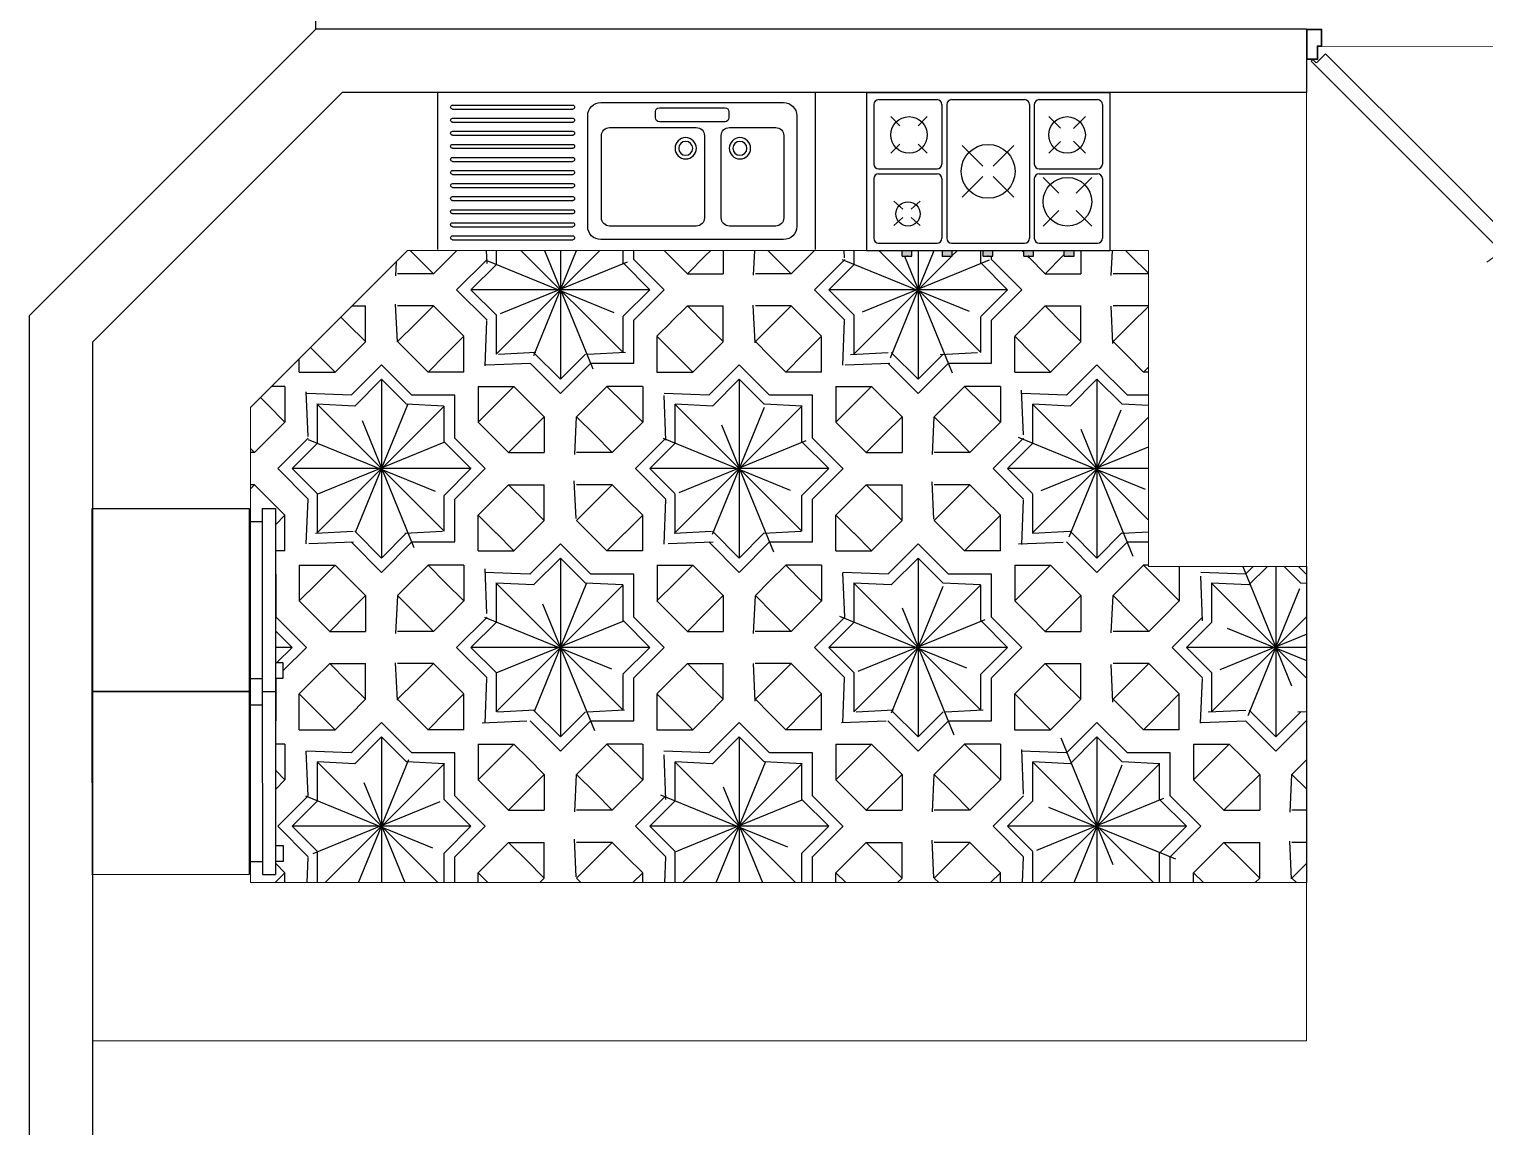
# Model space of a CAD drawing. Header units: inches. Extents: x 70 to 1974, y -315 to 363.
# Drawn here: x 139.99 to 144.594, y -43.568 to -40.096 of the extents above; entities that cross this region are included whole.
import ezdxf

# ---------------------------------------------------------------- set-up
doc = ezdxf.new("R2010")
doc.units = ezdxf.units.IN
doc.header["$MEASUREMENT"] = 0
doc.linetypes.add('HIDDEN', pattern=[0.375, 0.25, -0.125])
for name, color, linetype, lineweight in [('1', 19, 'Continuous', 5), ('FURN', 155, 'Continuous', 13), ('LAYER1', 8, 'Continuous', 9)]:
    doc.layers.add(name, color=color, linetype=linetype, lineweight=lineweight)
for name, color, linetype in [('fer', 8, 'Continuous'), ('fernesher  01', 8, 'Continuous'), ('Fur', 1, 'Continuous'), ('HATCH', 253, 'Continuous'), ('HID', 5, 'HIDDEN')]:
    doc.layers.add(name, color=color, linetype=linetype)
doc.layers.add('moble', color=7, linetype='Continuous', lineweight=5, true_color=0x32414e)

# ---------------------------------------------------------------- blocks, each defined once
blk = doc.blocks.new('DBLDR120K')
at = {"linetype": 'Continuous'}
for p, q in [((-1.1397, -0.0777), (-1.1686, -0.1067)), ((-0.4028, -0.4202), (-0.0603, -0.0777)), ((-0.0603, -0.0777), (-0.0314, -0.1067)), ((-1.18, -0.096), (-1.1857, -0.1017)), ((-1.1857, -0.1017), (-0.9948, -0.2926)), ((-1.169, -0.107), (-1.18, -0.096)), ((-0.0143, -0.1017), (-0.3678, -0.4552)), ((-0.031, -0.107), (-0.02, -0.096)), ((-0.02, -0.096), (-0.0143, -0.1017)), ((-1.0001, -0.2759), (-0.9708, -0.2466)), ((-0.9891, -0.287), (-1.0001, -0.2759)), ((-0.9948, -0.2926), (-0.9891, -0.287)), ((-0.6393, -0.6567), (-0.4028, -0.4202)), ((-0.3678, -0.4552), (-0.6153, -0.7027)), ((-0.61, -0.686), (-0.6393, -0.6567)), ((-0.621, -0.697), (-0.61, -0.686)), ((-0.6153, -0.7027), (-0.621, -0.697))]:
    blk.add_line(p, q, dxfattribs=at)
for p, q in [((-1.1519, -0.0545), (-0.9381, -0.0545)), ((-1.1397, -0.0777), (-0.9708, -0.2466)), ((-0.0481, -0.0545), (-0.8419, -0.0545))]:
    blk.add_line(p, q)
for points in [[(-1.1519, -0.0545), (-1.1519, 0), (-1.2, 0), (-1.2, -0.096), (-1.1644, -0.096), (-1.1644, -0.0545)], [(-0.9381, -0.0545), (-0.9381, 0), (-0.89, 0), (-0.89, -0.096), (-0.9256, -0.096), (-0.9256, -0.0545)], [(-0.8419, -0.0545), (-0.8419, 0), (-0.89, 0), (-0.89, -0.096), (-0.8544, -0.096), (-0.8544, -0.0545)], [(-0.0481, -0.0545), (-0.0481, 0), (0, 0), (0, -0.096), (-0.0356, -0.096), (-0.0356, -0.0545)], [(-1.1539, -0.0525), (-1.1539, -0.002), (-1.198, -0.002), (-1.198, -0.094), (-1.1664, -0.094), (-1.1664, -0.0525)], [(-0.9361, -0.0525), (-0.9361, -0.002), (-0.892, -0.002), (-0.892, -0.094), (-0.9236, -0.094), (-0.9236, -0.0525)], [(-0.8439, -0.0525), (-0.8439, -0.002), (-0.888, -0.002), (-0.888, -0.094), (-0.8564, -0.094), (-0.8564, -0.0525)], [(-0.0461, -0.0525), (-0.0461, -0.002), (-0.002, -0.002), (-0.002, -0.094), (-0.0336, -0.094), (-0.0336, -0.0525)]]:
    blk.add_lwpolyline(points, close=True, dxfattribs=at)
for centre, radius, start, end in [((-1.6655, -0.1105), 0.7756, 8.0415, 8.1907), ((-0.1145, -0.1105), 0.7756, 171.8093, 171.9585), ((-1.154, -0.0815), 0.2645, 300.4974, 3.1415), ((-0.1145, -0.1105), 0.7756, 178.9285, 233.9661)]:
    blk.add_arc(centre, radius, start, end)
blk = doc.blocks.new('eg')
at = {"layer": 'Fur', "color": 252}
for p, q in [((0, 0.5), (0, 0)), ((0.6834, 0.4686), (0.1003, 0.4686)), ((1.2043, 0.5), (1.2043, 0)), ((0.0584, 0.4267), (0.0584, 0.0733)), ((0.2746, 0.4397), (0.2746, 0.42)), ((0.4966, 0.4521), (0.2871, 0.4521)), ((0.509, 0.42), (0.509, 0.4397)), ((0.7252, 0.0733), (0.7252, 0.4267)), ((1.1564, 0.4602), (0.7731, 0.4602)), ((1.1564, 0.4477), (0.7731, 0.4477)), ((1.1564, 0.4186), (0.7731, 0.4186)), ((0.2735, 0.3889), (0.1257, 0.3889)), ((0.2871, 0.4076), (0.4966, 0.4076)), ((0.6556, 0.3889), (0.3788, 0.3889)), ((1.1564, 0.4061), (0.7731, 0.4061)), ((1.1564, 0.3769), (0.7731, 0.3769)), ((0.1, 0.3632), (0.1, 0.1005)), ((0.2992, 0.1005), (0.2992, 0.3632)), ((0.3531, 0.3632), (0.3531, 0.1005)), ((0.6813, 0.1005), (0.6813, 0.3632)), ((1.1564, 0.3644), (0.7731, 0.3644)), ((1.1564, 0.3352), (0.7731, 0.3352)), ((1.1564, 0.3227), (0.7731, 0.3227)), ((1.1564, 0.2936), (0.7731, 0.2936)), ((1.1564, 0.2811), (0.7731, 0.2811)), ((1.1564, 0.2519), (0.7731, 0.2519)), ((1.1564, 0.2394), (0.7731, 0.2394)), ((1.1564, 0.2102), (0.7731, 0.2102)), ((1.1564, 0.1977), (0.7731, 0.1977)), ((1.1564, 0.1686), (0.7731, 0.1686)), ((1.1564, 0.1561), (0.7731, 0.1561)), ((1.1564, 0.1269), (0.7731, 0.1269)), ((1.1564, 0.1144), (0.7731, 0.1144)), ((0.1257, 0.0748), (0.2735, 0.0748)), ((0.3788, 0.0748), (0.6556, 0.0748)), ((1.1564, 0.0852), (0.7731, 0.0852)), ((1.1564, 0.0727), (0.7731, 0.0727)), ((0.1003, 0.0314), (0.6834, 0.0314)), ((1.1564, 0.0436), (0.7731, 0.0436)), ((1.1564, 0.0311), (0.7731, 0.0311))]:
    blk.add_line(p, q, dxfattribs=at)
for centre, radius in [((0.2397, 0.3226), 0.034), ((0.2397, 0.3226), 0.0223), ((0.4127, 0.3226), 0.034), ((0.4127, 0.3226), 0.0223)]:
    blk.add_circle(centre, radius, dxfattribs=at)
for centre, radius, start, end in [((0.1003, 0.4267), 0.0418, 90, 180), ((0.6834, 0.4267), 0.0418, 0, 90), ((0.2871, 0.4397), 0.0124, 90, 180), ((0.2871, 0.42), 0.0124, 180, 270), ((0.4966, 0.4397), 0.0124, 0, 90), ((0.4966, 0.42), 0.0124, 270, 0), ((0.7731, 0.454), 0.00625, 90, 270), ((0.7731, 0.4123), 0.00625, 90, 270), ((1.1564, 0.454), 0.00625, 270, 90), ((1.1564, 0.4123), 0.00625, 270, 90), ((0.1257, 0.3632), 0.0257, 90, 180), ((0.2735, 0.3632), 0.0257, 0, 90), ((0.3788, 0.3632), 0.0257, 90, 180), ((0.6556, 0.3632), 0.0257, 0, 90), ((0.7731, 0.3706), 0.00625, 90, 270), ((1.1564, 0.3706), 0.00625, 270, 90), ((0.7731, 0.329), 0.00625, 90, 270), ((1.1564, 0.329), 0.00625, 270, 90), ((0.7731, 0.2873), 0.00625, 90, 270), ((1.1564, 0.2873), 0.00625, 270, 90), ((0.7731, 0.2456), 0.00625, 90, 270), ((1.1564, 0.2456), 0.00625, 270, 90), ((0.7731, 0.204), 0.00625, 90, 270), ((1.1564, 0.204), 0.00625, 270, 90), ((0.7731, 0.1623), 0.00625, 90, 270), ((1.1564, 0.1623), 0.00625, 270, 90), ((0.1257, 0.1005), 0.0257, 180, 270), ((0.2735, 0.1005), 0.0257, 270, 0), ((0.3788, 0.1005), 0.0257, 180, 270), ((0.6556, 0.1005), 0.0257, 270, 0), ((0.7731, 0.1206), 0.00625, 90, 270), ((1.1564, 0.1206), 0.00625, 270, 90), ((0.1003, 0.0733), 0.0418, 180, 270), ((0.6834, 0.0733), 0.0418, 270, 360), ((0.7731, 0.079), 0.00625, 90, 270), ((1.1564, 0.079), 0.00625, 270, 90), ((0.7731, 0.0373), 0.00625, 90, 270), ((1.1564, 0.0373), 0.00625, 270, 90)]:
    blk.add_arc(centre, radius, start, end, dxfattribs=at)
blk = doc.blocks.new('GAZ')
at = {"layer": '1'}
h = blk.add_hatch(color=256, dxfattribs=at)
h.paths.add_polyline_path([(-0.8533, -0.65), (-0.8533, -0.6736), (-0.8133, -0.6736), (-0.8133, -0.65)])
h.paths.add_polyline_path([(-0.6472, -0.6736), (-0.6472, -0.65), (-0.6872, -0.65), (-0.6872, -0.6736)])
h.paths.add_polyline_path([(-0.48, -0.6736), (-0.48, -0.65), (-0.52, -0.65), (-0.52, -0.6736)])
h.paths.add_polyline_path([(-0.3133, -0.6736), (-0.3133, -0.65), (-0.3533, -0.65), (-0.3533, -0.6736)])
h.paths.add_polyline_path([(-0.1867, -0.65), (-0.1867, -0.6736), (-0.1467, -0.6736), (-0.1467, -0.65)])
at = {"layer": 'fer', "linetype": 'Continuous'}
for p, q in [((-1, 0), (0, 0)), ((-1, 0), (-1, -0.65)), ((0, 0), (0, -0.65)), ((-1, -0.65), (0, -0.65))]:
    blk.add_line(p, q, dxfattribs=at)
at = {"layer": 'fernesher  01', "linetype": 'Continuous'}
for p, q in [((-0.97, -0.05), (-0.97, -0.295)), ((-0.95, -0.03), (-0.71, -0.03)), ((-0.69, -0.05), (-0.69, -0.295)), ((-0.67, -0.05), (-0.67, -0.6)), ((-0.65, -0.03), (-0.35, -0.03)), ((-0.33, -0.05), (-0.33, -0.6)), ((-0.31, -0.05), (-0.31, -0.295)), ((-0.29, -0.03), (-0.05, -0.03)), ((-0.03, -0.05), (-0.03, -0.295)), ((-0.9, -0.1), (-0.8625, -0.1375)), ((-0.7875, -0.1375), (-0.75, -0.1)), ((-0.25, -0.1), (-0.2023, -0.1477)), ((-0.1486, -0.1486), (-0.1, -0.1)), ((-0.9, -0.25), (-0.8625, -0.2125)), ((-0.7875, -0.2125), (-0.75, -0.25)), ((-0.6061, -0.2189), (-0.5212, -0.3038)), ((-0.4788, -0.3038), (-0.3939, -0.2189)), ((-0.25, -0.25), (-0.202, -0.202)), ((-0.1489, -0.2011), (-0.1, -0.25)), ((-0.97, -0.355), (-0.97, -0.6)), ((-0.95, -0.315), (-0.71, -0.315)), ((-0.95, -0.335), (-0.71, -0.335)), ((-0.69, -0.355), (-0.69, -0.6)), ((-0.6061, -0.4311), (-0.5212, -0.3462)), ((-0.4788, -0.3462), (-0.3939, -0.4311)), ((-0.31, -0.355), (-0.31, -0.6)), ((-0.29, -0.315), (-0.05, -0.315)), ((-0.29, -0.335), (-0.05, -0.335)), ((-0.2736, -0.35), (-0.209, -0.4146)), ((-0.1381, -0.4146), (-0.0736, -0.35)), ((-0.03, -0.355), (-0.03, -0.6)), ((-0.887, -0.4471), (-0.8511, -0.481)), ((-0.8158, -0.481), (-0.7799, -0.4471)), ((-0.887, -0.5482), (-0.8511, -0.5143)), ((-0.8158, -0.5143), (-0.7799, -0.5482)), ((-0.2736, -0.55), (-0.209, -0.4854)), ((-0.1381, -0.4854), (-0.0736, -0.55)), ((-0.95, -0.62), (-0.71, -0.62)), ((-0.8533, -0.6736), (-0.8533, -0.65)), ((-0.8533, -0.6736), (-0.8533, -0.65)), ((-0.8533, -0.6736), (-0.8533, -0.65)), ((-0.8133, -0.6736), (-0.8133, -0.65)), ((-0.6872, -0.6736), (-0.6872, -0.65)), ((-0.65, -0.62), (-0.35, -0.62)), ((-0.6472, -0.6736), (-0.6472, -0.65)), ((-0.52, -0.6736), (-0.52, -0.65)), ((-0.48, -0.6736), (-0.48, -0.65)), ((-0.3533, -0.6736), (-0.3533, -0.65)), ((-0.3133, -0.6736), (-0.3133, -0.65)), ((-0.29, -0.62), (-0.05, -0.62)), ((-0.1867, -0.6736), (-0.1867, -0.65)), ((-0.1467, -0.6736), (-0.1467, -0.65)), ((-0.8533, -0.6736), (-0.8133, -0.6736)), ((-0.6872, -0.6736), (-0.6472, -0.6736)), ((-0.52, -0.6736), (-0.48, -0.6736)), ((-0.3533, -0.6736), (-0.3133, -0.6736)), ((-0.1867, -0.6736), (-0.1467, -0.6736))]:
    blk.add_line(p, q, dxfattribs=at)
for points in [[(-0.8511, -0.48), (-0.8511, -0.481)], [(-0.8511, -0.5143), (-0.8511, -0.5153)], [(-0.8158, -0.481), (-0.8158, -0.48)], [(-0.8158, -0.5153), (-0.8158, -0.5143)]]:
    blk.add_lwpolyline(points, dxfattribs=at)
for centre, radius in [((-0.825, -0.175), 0.075), ((-0.175, -0.175), 0.075), ((-0.5, -0.325), 0.1107), ((-0.1736, -0.45), 0.1), ((-0.8294, -0.5), 0.05)]:
    blk.add_circle(centre, radius, dxfattribs=at)
for centre, start, end in [((-0.95, -0.05), 90, 180), ((-0.71, -0.05), 0, 90), ((-0.65, -0.05), 90, 180), ((-0.35, -0.05), 0, 90), ((-0.29, -0.05), 90, 180), ((-0.05, -0.05), 0, 90), ((-0.95, -0.295), 180, 270), ((-0.71, -0.295), 270, 0), ((-0.29, -0.295), 180, 270), ((-0.05, -0.295), 270, 360), ((-0.95, -0.355), 90, 180), ((-0.71, -0.355), 0, 90), ((-0.29, -0.355), 90, 180), ((-0.05, -0.355), 0, 90), ((-0.95, -0.6), 180, 270), ((-0.71, -0.6), 270, 0), ((-0.65, -0.6), 180, 270), ((-0.35, -0.6), 270, 0), ((-0.29, -0.6), 180, 270), ((-0.05, -0.6), 270, 0)]:
    blk.add_arc(centre, 0.02, start, end, dxfattribs=at)
for p in [(-0.8333, -0.6736), (-0.6872, -0.6736), (-0.5, -0.6736), (-0.3333, -0.6736), (-0.1667, -0.6736)]:
    blk.add_point(p, dxfattribs=at)
blk = doc.blocks.new('REFREJRATOR')
at = {"layer": 'fer', "linetype": 'Continuous'}
for p, q in [((0, 0), (-0.6433, 0)), ((-0.6433, 0), (-0.6433, -0.5514)), ((0, -0.5514), (0, 0)), ((-0.6433, -0.5514), (0, -0.5514)), ((-0.5974, -0.5514), (-0.5974, -0.5974)), ((-0.046, -0.5514), (-0.046, -0.5974)), ((-0.6433, -0.5974), (-0.6433, -0.6433)), ((-0.6433, -0.5974), (0, -0.5974)), ((0, -0.5974), (0, -0.6433)), ((-0.6433, -0.6433), (0, -0.6433)), ((-0.1007, -0.6712), (-0.1007, -0.6433)), ((-0.0472, -0.6433), (-0.0472, -0.6712)), ((-0.0472, -0.6712), (-0.1007, -0.6712))]:
    blk.add_line(p, q, dxfattribs=at)
blk = doc.blocks.new('k1')
at = {"true_color": 0x636466}
h = blk.add_hatch(color=251, dxfattribs=at)
h.dxf.hatch_style = 1
h.paths.add_polyline_path([(-461.0846, -161.5584), (-462.6065, -161.5584), (-462.6065, -162.181), (-462.6065, -162.181), (-462.6065, -162.3188), (-462.4682, -162.3188), (-462.4682, -161.6968), (-461.2229, -161.6968), (-461.2229, -162.942), (-461.0846, -162.942), (-461.0846, -162.8037)])
h.paths.add_polyline_path([(-460.3927, -161.6968), (-459.1475, -161.6968), (-459.1475, -162.942), (-457.907, -162.942), (-457.907, -162.8037), (-459.0091, -162.8037), (-459.0091, -161.5584), (-460.5311, -161.5584), (-460.5311, -162.181), (-461.0846, -162.181), (-461.0846, -162.3194), (-460.3927, -162.3194)])
h.paths.add_polyline_path([(-459.7009, -162.3194), (-459.1475, -162.3194), (-459.1475, -162.181), (-459.8393, -162.181), (-459.8393, -162.8037), (-461.0846, -162.8037), (-461.0846, -162.942), (-459.7009, -162.942)], flags=17)
h.paths.add_polyline_path([(-458.3173, -161.6968), (-457.072, -161.6968), (-457.0735, -162.2633), (-457.0043, -162.2633), (-456.9351, -162.2631), (-456.9337, -161.5584), (-458.4557, -161.5584), (-458.4557, -162.181), (-459.0091, -162.181), (-459.0091, -162.3194), (-458.3173, -162.3194)])
h.paths.add_polyline_path([(-457.434, -165.0145), (-453.6596, -165.0145), (-453.6596, -164.5635), (-457.434, -164.5635)], flags=9)
h.paths.add_polyline_path([(-466.4646, -178.781), (-469.7624, -178.781), (-469.7624, -178.172), (-466.4646, -178.172)], flags=9)
h.paths.add_polyline_path([(-465.7865, -177.1188), (-468.3426, -177.1188), (-468.3426, -176.3458), (-465.7865, -176.3458)], flags=9)
h.paths.add_polyline_path([(-466.6372, -172.2588), (-468.4262, -172.2588), (-468.4262, -171.5854), (-466.6372, -171.5854)], flags=9)
h.paths.add_polyline_path([(-467.4058, -174.7927), (-469.1563, -174.7927), (-469.1563, -174.3652), (-467.4058, -174.3652)], flags=9)
h.paths.add_polyline_path([(-466.5791, -173.4899), (-469.3301, -173.4899), (-469.3301, -173.0249), (-466.5791, -173.0249)], flags=9)
h.paths.add_polyline_path([(-469.0047, -195.6182), (-468.5367, -195.6499), (-468.4415, -195.1099), (-468.9095, -195.0782)], flags=9)
h.paths.add_polyline_path([(-465.4248, -183.2086), (-468.8542, -183.2375), (-468.859, -182.6675), (-465.4296, -182.6386)], flags=9)
h.paths.add_polyline_path([(-469.3327, -170.5279), (-465.1389, -170.5279), (-465.1389, -170.0268), (-469.3327, -170.0268)], flags=9)
h.paths.add_polyline_path([(-469.4484, -194.8322), (-468.9804, -194.864), (-468.8852, -194.324), (-469.3532, -194.2922)], flags=9)
h.paths.add_polyline_path([(-467.2761, -194.8572), (-468.7185, -194.8693), (-468.7236, -194.2619), (-467.2812, -194.2497)], flags=9)
h.paths.add_polyline_path([(-464.4483, -194.8452), (-465.6532, -194.8554), (-465.658, -194.2854), (-464.4531, -194.2752)], flags=9)
h.paths.add_polyline_path([(-466.8236, -194.8161), (-465.8001, -194.8479), (-465.7049, -194.3079), (-466.7283, -194.2761)], flags=9)
h.paths.add_polyline_path([(-468.6542, -184.4538), (-467.9788, -184.4761), (-467.9121, -184.093), (-468.5875, -184.0708)], flags=9)
h.paths.add_polyline_path([(-468.0005, -184.2226), (-467.9115, -184.2308), (-467.8869, -184.09), (-467.976, -184.0818)], flags=9)
h.paths.add_polyline_path([(-469.3709, -184.1154), (-469.3068, -184.1217), (-469.2877, -184.0123), (-469.3518, -184.0059)], flags=9)
h.paths.add_polyline_path([(-469.4589, -184.4456), (-469.3558, -184.4539), (-469.3307, -184.3103), (-469.4338, -184.3019)], flags=9)
h.paths.add_polyline_path([(-469.5642, -184.3939), (-468.6423, -184.4137), (-468.583, -184.0728), (-469.5048, -184.053)], flags=9)
h.paths.add_polyline_path([(-468.6139, -183.8392), (-467.9386, -183.8615), (-467.8718, -183.4785), (-468.5472, -183.4562)], flags=9)
h.paths.add_polyline_path([(-467.9602, -183.5893), (-467.8711, -183.5975), (-467.8466, -183.4567), (-467.9356, -183.4486)], flags=9)
h.paths.add_polyline_path([(-469.3753, -183.5029), (-469.3112, -183.5093), (-469.2922, -183.3999), (-469.3563, -183.3935)], flags=9)
h.paths.add_polyline_path([(-469.4633, -183.8331), (-469.3602, -183.8415), (-469.3352, -183.6978), (-469.4383, -183.6895)], flags=9)
h.paths.add_polyline_path([(-469.5687, -183.7814), (-468.6468, -183.8012), (-468.5875, -183.4604), (-469.5093, -183.4406)], flags=9)
h.paths.add_polyline_path([(-464.47, -193.0711), (-466.41, -193.0875), (-466.415, -192.4875), (-464.4751, -192.4711)], flags=9)
h.paths.add_polyline_path([(-464.4471, -179.8895), (-467.4444, -179.9148), (-467.4494, -179.3223), (-464.4521, -179.297)], flags=9)
h.paths.add_polyline_path([(-464.457, -175.972), (-466.6844, -175.9908), (-466.6894, -175.3983), (-464.462, -175.3795)], flags=9)
h.paths.add_polyline_path([(-464.4659, -178.7758), (-466.5484, -178.7933), (-466.5535, -178.1859), (-464.4711, -178.1683)], flags=9)
h.paths.add_polyline_path([(-464.4666, -174.8525), (-466.289, -174.8679), (-466.294, -174.2754), (-464.4716, -174.26)], flags=9)
h.paths.add_polyline_path([(-464.4687, -173.5351), (-466.4711, -173.552), (-466.476, -172.9745), (-464.4735, -172.9576)], flags=9)
h.paths.add_polyline_path([(-464.498, -172.0947), (-465.5354, -172.1034), (-465.539, -171.6759), (-464.5016, -171.6672)], flags=9)
h.paths.add_polyline_path([(-464.487, -190.9788), (-466.5209, -190.9788), (-466.5209, -190.4838), (-464.487, -190.4838)], flags=9)
h.paths.add_polyline_path([(-464.361, -186.5578), (-469.8351, -186.604), (-469.84, -186.0269), (-464.3658, -185.9807)], flags=9)
h.paths.add_polyline_path([(-464.4788, -192.0283), (-465.4211, -192.0283), (-465.4211, -191.4476), (-464.4788, -191.4476)], flags=9)
h.paths.add_polyline_path([(-464.4729, -195.6192), (-466.4129, -195.6356), (-466.4173, -195.1106), (-464.4774, -195.0942)], flags=9)
h.paths.add_polyline_path([(-467.7853, -195.7628), (-468.3703, -195.7628), (-468.3703, -194.9678), (-467.7853, -194.9678)], flags=9)
h.paths.add_polyline_path([(-466.5666, -185.6325), (-467.5813, -185.6325), (-467.5813, -185.1645), (-466.5666, -185.1645)], flags=9)
h.paths.add_polyline_path([(-464.4327, -185.5774), (-466.2107, -185.5924), (-466.2141, -185.194), (-464.436, -185.179)], flags=9)
h.paths.add_polyline_path([(-465.6546, -185.0812), (-469.0091, -185.0812), (-469.0091, -184.6089), (-465.6546, -184.6089)], flags=9)
h.paths.add_polyline_path([(-466.2428, -184.4307), (-467.9102, -184.4448), (-467.9133, -184.0854), (-466.2458, -184.0713)], flags=9)
h.paths.add_polyline_path([(-466.2566, -183.7842), (-467.5346, -183.795), (-467.538, -183.3956), (-466.2599, -183.3848)], flags=9)
h.paths.add_polyline_path([(-465.0273, -184.3294), (-465.4483, -184.3329), (-465.4513, -183.9785), (-465.0303, -183.9749)], flags=9)
h.paths.add_polyline_path([(-464.3973, -183.8968), (-466.0498, -183.9107), (-466.0528, -183.5562), (-464.4003, -183.5423)], flags=9)
h.paths.add_polyline_path([(-464.455, -185.0631), (-465.6467, -185.0732), (-465.6499, -184.6851), (-464.4582, -184.6751)], flags=9)
h.paths.add_polyline_path([(-469.6945, -185.0329), (-469.0256, -185.0536), (-468.9633, -184.7007), (-469.6323, -184.6799)], flags=9)
h.paths.add_polyline_path([(-454.5593, -188.4483), (-454.6086, -188.4483), (-454.6086, -188.3003), (-454.5593, -188.3003)], flags=9)
h.paths.add_polyline_path([(-453.4972, -188.5378), (-454.5503, -188.5378), (-454.5503, -188.1414), (-453.4972, -188.1414)], flags=9)
h.paths.add_polyline_path([(-454.1227, -187.4118), (-454.172, -187.4118), (-454.172, -187.2638), (-454.1227, -187.2638)], flags=9)
h.paths.add_polyline_path([(-453.4705, -187.5187), (-454.1053, -187.5187), (-454.1053, -187.0937), (-453.4705, -187.0937)], flags=9)
h.paths.add_polyline_path([(-453.9631, -180.2095), (-454.0124, -180.2095), (-454.0124, -180.0615), (-453.9631, -180.0615)], flags=9)
h.paths.add_polyline_path([(-453.745, -181.0596), (-453.7944, -181.0596), (-453.7944, -180.9116), (-453.745, -180.9116)], flags=9)
h.paths.add_polyline_path([(-453.8343, -182.0033), (-453.8837, -182.0033), (-453.8837, -181.8553), (-453.8343, -181.8553)], flags=9)
h.paths.add_polyline_path([(-454.2191, -183.8516), (-454.2685, -183.8516), (-454.2685, -183.7036), (-454.2191, -183.7036)], flags=9)
h.paths.add_polyline_path([(-454.3381, -184.7282), (-454.3874, -184.7282), (-454.3874, -184.5803), (-454.3381, -184.5803)], flags=9)
h.paths.add_polyline_path([(-453.4934, -186.5421), (-454.1745, -186.5421), (-454.1745, -186.1171), (-453.4934, -186.1171)], flags=9)
h.paths.add_polyline_path([(-452.9888, -187.4826), (-453.5455, -187.4826), (-453.5455, -187.1401), (-452.9888, -187.1401)], flags=9)
h.paths.add_polyline_path([(-452.9888, -186.4979), (-453.5455, -186.4979), (-453.5455, -186.1555), (-452.9888, -186.1555)], flags=9)
h.paths.add_polyline_path([(-452.9803, -184.8325), (-454.3481, -184.8325), (-454.3481, -184.3829), (-452.9803, -184.3829)], flags=9)
h.paths.add_polyline_path([(-452.9468, -184.0507), (-454.226, -184.0507), (-454.226, -183.5072), (-452.9468, -183.5072)], flags=9)
h.paths.add_polyline_path([(-453.1169, -182.1053), (-453.8089, -182.1053), (-453.8089, -181.6802), (-453.1169, -181.6802)], flags=9)
h.paths.add_polyline_path([(-453.136, -181.1745), (-453.7422, -181.1745), (-453.7422, -180.729), (-453.136, -180.729)], flags=9)
h.paths.add_polyline_path([(-453.001, -180.3219), (-453.9383, -180.3219), (-453.9383, -179.8723), (-453.001, -179.8723)], flags=9)
h.paths.add_polyline_path([(-452.9331, -173.2627), (-456.203, -173.3197), (-456.2193, -172.3875), (-452.9494, -172.3304)], flags=9)
h.paths.add_polyline_path([(-452.992, -185.4166), (-454.0463, -185.4166), (-454.0463, -185.1486), (-452.992, -185.1486)], flags=9)
h.paths.add_polyline_path([(-452.9712, -185.9599), (-453.9002, -185.9599), (-453.9002, -185.69), (-452.9712, -185.69)], flags=9)
h.paths.add_polyline_path([(-452.9423, -190.734), (-453.6863, -190.734), (-453.6863, -190.4296), (-452.9423, -190.4296)], flags=9)
h.paths.add_polyline_path([(-452.9888, -188.5324), (-453.5455, -188.5324), (-453.5455, -188.1899), (-452.9888, -188.1899)], flags=9)
h.paths.add_polyline_path([(-454.1582, -186.4325), (-454.2075, -186.4325), (-454.2075, -186.2845), (-454.1582, -186.2845)], flags=9)
h.paths.add_polyline_path([(-454.4433, -190.8044), (-455.4942, -190.8044), (-455.4942, -190.3918), (-454.4433, -190.3918)], flags=9)
h.paths.add_polyline_path([(-452.955, -190.1558), (-453.7048, -190.1558), (-453.7048, -189.8345), (-452.955, -189.8345)], flags=9)
h.paths.add_polyline_path([(-455.3858, -190.1388), (-454.5791, -190.1388), (-454.5791, -189.8611), (-455.3858, -189.8611)], flags=9)
h.paths.add_polyline_path([(-453.0879, -175.6578), (-455.011, -175.6578), (-455.011, -175.326), (-453.0879, -175.326)], flags=9)
h = blk.add_hatch(color=251, dxfattribs=at)
h.dxf.hatch_style = 1
h.paths.add_polyline_path([(-454.8273, -165.5709), (-455.4496, -165.5709), (-455.4496, -165.7093), (-454.827, -165.7093)])
h.paths.add_polyline_path([(-454.6889, -165.5709), (-454.8273, -165.5709), (-454.827, -165.7093), (-454.6886, -165.7093)])
h.paths.add_polyline_path([(-454.066, -165.5709), (-454.6889, -165.5709), (-454.6886, -165.7093), (-454.2044, -165.7093), (-454.2044, -166.9545), (-454.827, -166.9545), (-454.827, -167.6464), (-454.6886, -167.6464), (-454.6886, -167.0929), (-454.066, -167.0929)])
h.paths.add_polyline_path([(-454.6886, -165.7093), (-454.827, -165.7093), (-454.827, -166.2627), (-455.4496, -166.2627), (-455.4496, -167.7847), (-454.2044, -167.7847), (-454.2044, -169.03), (-454.827, -169.03), (-454.827, -169.7218), (-454.6886, -169.7218), (-454.6886, -169.1683), (-454.066, -169.1683), (-454.066, -167.6464), (-455.3113, -167.6464), (-455.3113, -166.4011), (-454.6886, -166.4011)])
h.paths.add_polyline_path([(-454.6886, -167.7847), (-454.827, -167.7847), (-454.827, -168.3382), (-455.4496, -168.3382), (-455.4496, -169.7218), (-455.3113, -169.7218), (-455.3113, -168.4765), (-454.6886, -168.4765)], flags=17)
h.paths.add_polyline_path([(-454.066, -169.7218), (-455.4496, -169.7218), (-455.4496, -169.8602), (-454.2044, -169.8602), (-454.2044, -171.1054), (-454.827, -171.1054), (-454.827, -171.7972), (-454.6886, -171.7972), (-454.6886, -171.2438), (-454.066, -171.2438)])
h.paths.add_polyline_path([(-458.6892, -165.0145), (-454.9148, -165.0145), (-454.9148, -164.5635), (-458.6892, -164.5635)], flags=9)
h.paths.add_polyline_path([(-467.6094, -178.781), (-470.9072, -178.781), (-470.9072, -178.172), (-467.6094, -178.172)], flags=9)
h.paths.add_polyline_path([(-466.9314, -177.1188), (-469.4875, -177.1188), (-469.4875, -176.3458), (-466.9314, -176.3458)], flags=9)
h.paths.add_polyline_path([(-467.782, -172.2588), (-469.571, -172.2588), (-469.571, -171.5854), (-467.782, -171.5854)], flags=9)
h.paths.add_polyline_path([(-468.5506, -174.7927), (-470.3011, -174.7927), (-470.3011, -174.3652), (-468.5506, -174.3652)], flags=9)
h.paths.add_polyline_path([(-467.724, -173.4899), (-470.475, -173.4899), (-470.475, -173.0249), (-467.724, -173.0249)], flags=9)
h.paths.add_polyline_path([(-470.1495, -195.6182), (-469.6815, -195.6499), (-469.5863, -195.1099), (-470.0543, -195.0782)], flags=9)
h.paths.add_polyline_path([(-466.5696, -183.2086), (-469.999, -183.2375), (-470.0038, -182.6675), (-466.5744, -182.6386)], flags=9)
h.paths.add_polyline_path([(-470.4775, -170.5279), (-466.2838, -170.5279), (-466.2838, -170.0268), (-470.4775, -170.0268)], flags=9)
h.paths.add_polyline_path([(-470.5932, -194.8322), (-470.1252, -194.864), (-470.03, -194.324), (-470.498, -194.2922)], flags=9)
h.paths.add_polyline_path([(-468.4209, -194.8572), (-469.8633, -194.8693), (-469.8685, -194.2619), (-468.426, -194.2497)], flags=9)
h.paths.add_polyline_path([(-465.5931, -194.8452), (-466.798, -194.8554), (-466.8029, -194.2854), (-465.5979, -194.2752)], flags=9)
h.paths.add_polyline_path([(-467.9684, -194.8161), (-466.945, -194.8479), (-466.8497, -194.3079), (-467.8732, -194.2761)], flags=9)
h.paths.add_polyline_path([(-469.799, -184.4538), (-469.1236, -184.4761), (-469.0569, -184.093), (-469.7323, -184.0708)], flags=9)
h.paths.add_polyline_path([(-469.1453, -184.2226), (-469.0563, -184.2308), (-469.0318, -184.09), (-469.1208, -184.0818)], flags=9)
h.paths.add_polyline_path([(-470.5157, -184.1154), (-470.4516, -184.1217), (-470.4325, -184.0123), (-470.4966, -184.0059)], flags=9)
h.paths.add_polyline_path([(-470.6037, -184.4456), (-470.5006, -184.4539), (-470.4756, -184.3103), (-470.5787, -184.3019)], flags=9)
h.paths.add_polyline_path([(-470.709, -184.3939), (-469.7872, -184.4137), (-469.7278, -184.0728), (-470.6497, -184.053)], flags=9)
h.paths.add_polyline_path([(-469.7588, -183.8392), (-469.0834, -183.8615), (-469.0167, -183.4785), (-469.6921, -183.4562)], flags=9)
h.paths.add_polyline_path([(-469.105, -183.5893), (-469.016, -183.5975), (-468.9914, -183.4567), (-469.0805, -183.4486)], flags=9)
h.paths.add_polyline_path([(-470.5202, -183.5029), (-470.4561, -183.5093), (-470.437, -183.3999), (-470.5011, -183.3935)], flags=9)
h.paths.add_polyline_path([(-470.6082, -183.8331), (-470.5051, -183.8415), (-470.48, -183.6978), (-470.5831, -183.6895)], flags=9)
h.paths.add_polyline_path([(-470.7135, -183.7814), (-469.7916, -183.8012), (-469.7323, -183.4604), (-470.6541, -183.4406)], flags=9)
h.paths.add_polyline_path([(-465.6149, -193.0711), (-467.5548, -193.0875), (-467.5599, -192.4875), (-465.6199, -192.4711)], flags=9)
h.paths.add_polyline_path([(-465.5919, -179.8895), (-468.5893, -179.9148), (-468.5943, -179.3223), (-465.5969, -179.297)], flags=9)
h.paths.add_polyline_path([(-465.6018, -175.972), (-467.8293, -175.9908), (-467.8343, -175.3983), (-465.6068, -175.3795)], flags=9)
h.paths.add_polyline_path([(-465.6108, -178.7758), (-467.6932, -178.7933), (-467.6983, -178.1859), (-465.6159, -178.1683)], flags=9)
h.paths.add_polyline_path([(-465.6114, -174.8525), (-467.4339, -174.8679), (-467.4389, -174.2754), (-465.6164, -174.26)], flags=9)
h.paths.add_polyline_path([(-465.6135, -173.5351), (-467.6159, -173.552), (-467.6208, -172.9745), (-465.6184, -172.9576)], flags=9)
h.paths.add_polyline_path([(-465.6428, -172.0947), (-466.6803, -172.1034), (-466.6839, -171.6759), (-465.6464, -171.6672)], flags=9)
h.paths.add_polyline_path([(-465.6319, -190.9788), (-467.6657, -190.9788), (-467.6657, -190.4838), (-465.6319, -190.4838)], flags=9)
h.paths.add_polyline_path([(-465.5058, -186.5578), (-470.98, -186.604), (-470.9848, -186.0269), (-465.5107, -185.9807)], flags=9)
h.paths.add_polyline_path([(-465.6236, -192.0283), (-466.566, -192.0283), (-466.566, -191.4476), (-465.6236, -191.4476)], flags=9)
h.paths.add_polyline_path([(-465.6178, -195.6192), (-467.5577, -195.6356), (-467.5621, -195.1106), (-465.6222, -195.0942)], flags=9)
h.paths.add_polyline_path([(-468.9301, -195.7628), (-469.5151, -195.7628), (-469.5151, -194.9678), (-468.9301, -194.9678)], flags=9)
h.paths.add_polyline_path([(-467.7114, -185.6325), (-468.7261, -185.6325), (-468.7261, -185.1645), (-467.7114, -185.1645)], flags=9)
h.paths.add_polyline_path([(-465.5775, -185.5774), (-467.3556, -185.5924), (-467.3589, -185.194), (-465.5809, -185.179)], flags=9)
h.paths.add_polyline_path([(-466.7994, -185.0812), (-470.154, -185.0812), (-470.154, -184.6089), (-466.7994, -184.6089)], flags=9)
h.paths.add_polyline_path([(-467.3876, -184.4307), (-469.0551, -184.4448), (-469.0581, -184.0854), (-467.3907, -184.0713)], flags=9)
h.paths.add_polyline_path([(-467.4014, -183.7842), (-468.6794, -183.795), (-468.6828, -183.3956), (-467.4048, -183.3848)], flags=9)
h.paths.add_polyline_path([(-466.1721, -184.3294), (-466.5931, -184.3329), (-466.5961, -183.9785), (-466.1751, -183.9749)], flags=9)
h.paths.add_polyline_path([(-465.5422, -183.8968), (-467.1946, -183.9107), (-467.1976, -183.5562), (-465.5452, -183.5423)], flags=9)
h.paths.add_polyline_path([(-465.5998, -185.0631), (-466.7915, -185.0732), (-466.7948, -184.6851), (-465.603, -184.6751)], flags=9)
h.paths.add_polyline_path([(-470.8394, -185.0329), (-470.1704, -185.0536), (-470.1082, -184.7007), (-470.7771, -184.6799)], flags=9)
h.paths.add_polyline_path([(-455.7041, -188.4483), (-455.7534, -188.4483), (-455.7534, -188.3003), (-455.7041, -188.3003)], flags=9)
h.paths.add_polyline_path([(-454.6421, -188.5378), (-455.6951, -188.5378), (-455.6951, -188.1414), (-454.6421, -188.1414)], flags=9)
h.paths.add_polyline_path([(-455.2675, -187.4118), (-455.3168, -187.4118), (-455.3168, -187.2638), (-455.2675, -187.2638)], flags=9)
h.paths.add_polyline_path([(-454.6153, -187.5187), (-455.2501, -187.5187), (-455.2501, -187.0937), (-454.6153, -187.0937)], flags=9)
h.paths.add_polyline_path([(-455.1079, -180.2095), (-455.1572, -180.2095), (-455.1572, -180.0615), (-455.1079, -180.0615)], flags=9)
h.paths.add_polyline_path([(-454.8899, -181.0596), (-454.9392, -181.0596), (-454.9392, -180.9116), (-454.8899, -180.9116)], flags=9)
h.paths.add_polyline_path([(-454.9792, -182.0033), (-455.0285, -182.0033), (-455.0285, -181.8553), (-454.9792, -181.8553)], flags=9)
h.paths.add_polyline_path([(-455.364, -183.8516), (-455.4133, -183.8516), (-455.4133, -183.7036), (-455.364, -183.7036)], flags=9)
h.paths.add_polyline_path([(-455.4829, -184.7282), (-455.5322, -184.7282), (-455.5322, -184.5803), (-455.4829, -184.5803)], flags=9)
h.paths.add_polyline_path([(-454.6382, -186.5421), (-455.3193, -186.5421), (-455.3193, -186.1171), (-454.6382, -186.1171)], flags=9)
h.paths.add_polyline_path([(-454.1336, -187.4826), (-454.6903, -187.4826), (-454.6903, -187.1401), (-454.1336, -187.1401)], flags=9)
h.paths.add_polyline_path([(-454.1336, -186.4979), (-454.6903, -186.4979), (-454.6903, -186.1555), (-454.1336, -186.1555)], flags=9)
h.paths.add_polyline_path([(-454.1252, -184.8325), (-455.4929, -184.8325), (-455.4929, -184.3829), (-454.1252, -184.3829)], flags=9)
h.paths.add_polyline_path([(-454.0916, -184.0507), (-455.3708, -184.0507), (-455.3708, -183.5072), (-454.0916, -183.5072)], flags=9)
h.paths.add_polyline_path([(-454.2617, -182.1053), (-454.9537, -182.1053), (-454.9537, -181.6802), (-454.2617, -181.6802)], flags=9)
h.paths.add_polyline_path([(-454.2808, -181.1745), (-454.8871, -181.1745), (-454.8871, -180.729), (-454.2808, -180.729)], flags=9)
h.paths.add_polyline_path([(-454.1459, -180.3219), (-455.0831, -180.3219), (-455.0831, -179.8723), (-454.1459, -179.8723)], flags=9)
h.paths.add_polyline_path([(-454.0779, -173.2627), (-457.3478, -173.3197), (-457.3641, -172.3875), (-454.0942, -172.3304)], flags=9)
h.paths.add_polyline_path([(-454.1368, -185.4166), (-455.1911, -185.4166), (-455.1911, -185.1486), (-454.1368, -185.1486)], flags=9)
h.paths.add_polyline_path([(-454.116, -185.9599), (-455.045, -185.9599), (-455.045, -185.69), (-454.116, -185.69)], flags=9)
h.paths.add_polyline_path([(-454.0871, -190.734), (-454.8312, -190.734), (-454.8312, -190.4296), (-454.0871, -190.4296)], flags=9)
h.paths.add_polyline_path([(-454.1336, -188.5324), (-454.6903, -188.5324), (-454.6903, -188.1899), (-454.1336, -188.1899)], flags=9)
h.paths.add_polyline_path([(-455.303, -186.4325), (-455.3523, -186.4325), (-455.3523, -186.2845), (-455.303, -186.2845)], flags=9)
h.paths.add_polyline_path([(-455.5882, -190.8044), (-456.639, -190.8044), (-456.639, -190.3918), (-455.5882, -190.3918)], flags=9)
h.paths.add_polyline_path([(-454.0999, -190.1558), (-454.8496, -190.1558), (-454.8496, -189.8345), (-454.0999, -189.8345)], flags=9)
h.paths.add_polyline_path([(-456.5306, -190.1388), (-455.7239, -190.1388), (-455.7239, -189.8611), (-456.5306, -189.8611)], flags=9)
h.paths.add_polyline_path([(-454.2327, -175.6578), (-456.1559, -175.6578), (-456.1559, -175.326), (-454.2327, -175.326)], flags=9)

msp = doc.modelspace()

# ---------------------------------------------------------------- hatches: boundary and pattern name
at = {"layer": 'HATCH', "true_color": 0x986943}
h = msp.add_hatch(dxfattribs=at)
h.set_pattern_fill('AR2', color=35, scale=0.8, angle=765, pattern_type=2)
h.set_pattern_definition([(135, (-80.1314, -46.17715), (-1.1313708, 2e-15), [0.08, -0.72]), (135, (-80.22754, -46.2733), (-1.1313708, 2e-15), [0.08, -0.72]), (135, (-80.3859, -46.4317), (-1.1313708, 2e-15), [0.08, -0.72]), (135, (-80.4821, -46.5279), (-1.1313708, 2e-15), [0.08, -0.72]), (315, (-80.02955, -46.9804), (1.1313708, -2e-15), [0.08, -0.72]), (315, (-79.9334, -46.8843), (1.1313708, -2e-15), [0.08, -0.72]), (315, (-79.775, -46.7259), (1.1313708, -2e-15), [0.08, -0.72]), (315, (-79.6788, -46.6297), (1.1313708, -2e-15), [0.08, -0.72]), (225, (-80.4821, -46.6297), (-2e-15, -1.1313708), [0.08, -0.72]), (225, (-80.3859, -46.7259), (-2e-15, -1.1313708), [0.08, -0.72]), (225, (-80.1314, -46.9804), (-2e-15, -1.1313708), [0.08, -0.72]), (225, (-80.22754, -46.8843), (-2e-15, -1.1313708), [0.08, -0.72]), (45, (-79.6788, -46.5279), (2e-15, 1.1313708), [0.08, -0.72]), (45, (-79.775, -46.4317), (2e-15, 1.1313708), [0.08, -0.72]), (45, (-79.9334, -46.2733), (2e-15, 1.1313708), [0.08, -0.72]), (45, (-80.02955, -46.17715), (2e-15, 1.1313708), [0.08, -0.72]), (22.2176, (-80.284112, -46.657987), (24.8901578892, 10.1823405335), [0.433848, -42.9509424]), (180, (-79.7976, -46.5788), (-0.5656856, -0.5656856), [0.5656856, -0.5656856]), (45, (-80.2841, -46.7824), (2e-15, 1.1313708), [0.568, -0.232]), (315, (-80.2841, -46.37514), (1.1313708, -2e-15), [0.568, -0.232]), (67.7824, (-80.165318, -46.776781), (6.2225409729, 15.2735060474), [0.433848, -42.9509424]), (292.2176, (-80.165318, -46.380801), (10.1823405335, -24.8901578892), [0.433848, -42.9509424]), (337.7824, (-80.284112, -46.499595), (15.2735060474, -6.2225409729), [0.433848, -42.9509424]), (270, (-80.08046, -46.29595), (0.5656856, -0.5656856), [0.5656856, -0.5656856]), (135, (-79.9843, -46.3469), (-1.1313708, 2e-15), [0.136, -0.664]), (225, (-80.0805, -46.2507), (-2e-15, -1.1313708), [0.136, -0.664]), (177.7094, (-80.17663, -46.34686), (-1.131371201, 8.95e-08), [0.1415344, -14.0119104]), (272.2906, (-80.318053, -46.341203), (0.565682856, -13.010764512), [0.1415344, -14.0119104]), (225, (-80.3124, -46.4826), (-2e-15, -1.1313708), [0.136, -0.664]), (315, (-80.4086, -46.5788), (1.1313708, -2e-15), [0.136, -0.664]), (267.7094, (-80.312396, -46.674958), (-8.95e-08, -1.131371201), [0.1415344, -14.0119104]), (2.2906, (-80.318053, -46.81638), (13.010764512, 0.565682856), [0.1415344, -14.0119104]), (315, (-80.1766, -46.8107), (1.1313708, -2e-15), [0.136, -0.664]), (45, (-80.0805, -46.9069), (2e-15, 1.1313708), [0.136, -0.664]), (0, (-79.9843, -46.8107), (0.5656856, 0.5656856), [0.1357648, -0.9956064]), (90, (-79.84853, -46.8107), (-0.5656856, 0.5656856), [0.1357648, -0.9956064]), (45, (-79.8485, -46.67496), (2e-15, 1.1313708), [0.136, -0.664]), (135, (-79.7524, -46.5788), (-1.1313708, 2e-15), [0.136, -0.664]), (90, (-79.84853, -46.4826), (-0.5656856, 0.5656856), [0.1357648, -0.9956064]), (180, (-79.84853, -46.34686), (-0.5656856, -0.5656856), [0.1357648, -0.9956064]), (135, (-80.0013, -46.37514), (-1.1313708, 2e-15), [0.112, -0.688]), (225, (-80.0805, -46.29595), (-2e-15, -1.1313708), [0.12, -0.68]), (177.2737, (-80.16532, -46.3808), (-1.131370945, 1.1e-08), [0.1189288, -11.7739264]), (270, (-80.2841, -46.37514), (0.5656856, -0.5656856), [0.1244504, -1.00692]), (225, (-80.2841, -46.4996), (-2e-15, -1.1313708), [0.112, -0.688]), (315, (-80.3633, -46.5788), (1.1313708, -2e-15), [0.112, -0.688]), (270, (-80.2841, -46.658), (0.5656856, -0.5656856), [0.1244504, -1.00692]), (2.7263, (-80.28411, -46.78244), (10.748023289, 0.565683144), [0.1189288, -11.7739264]), (315, (-80.1653, -46.7768), (1.1313708, -2e-15), [0.12, -0.68]), (45, (-80.0805, -46.8616), (2e-15, 1.1313708), [0.112, -0.688]), (2.7263, (-80.00127, -46.78244), (10.748023289, 0.565683144), [0.1189288, -11.7739264]), (90, (-79.8825, -46.7768), (-0.5656856, 0.5656856), [0.1131368, -1.0182336]), (45, (-79.8825, -46.66364), (2e-15, 1.1313708), [0.12, -0.68]), (135, (-79.7976, -46.5788), (-1.1313708, 2e-15), [0.12, -0.68]), (90, (-79.8825, -46.49394), (-0.5656856, 0.5656856), [0.1131368, -1.0182336]), (177.2737, (-79.882475, -46.3808), (-1.131370945, 1.1e-08), [0.1189288, -11.7739264]), (270, (-79.775, -46.3186), (0.5656856, -0.5656856), [0.1131368, -1.0182336]), (315, (-79.775, -46.4317), (1.1313708, -2e-15), [0.064, -0.736]), (315, (-79.7297, -46.477), (1.1313708, -2e-15), [0.072, -0.728]), (0, (-79.6788, -46.5279), (0.5656856, 0.5656856), [0.1131368, -1.0182336]), (180, (-79.82025, -46.2733), (-0.5656856, -0.5656856), [0.1131368, -1.0182336]), (135, (-79.9334, -46.2733), (-1.1313708, 2e-15), [0.072, -0.728]), (135, (-79.9843, -46.2224), (-1.1313708, 2e-15), [0.064, -0.736]), (92.7263, (-80.029553, -46.177155), (-0.565683144, 10.748023289), [0.1189288, -11.7739264]), (0, (-80.3407, -46.2733), (0.5656856, 0.5656856), [0.1131368, -1.0182336]), (45, (-80.22754, -46.2733), (2e-15, 1.1313708), [0.064, -0.736]), (45, (-80.1823, -46.2281), (2e-15, 1.1313708), [0.072, -0.728]), (90, (-80.1314, -46.17715), (-0.5656856, 0.5656856), [0.1131368, -1.0182336]), (270, (-80.38593, -46.3186), (0.5656856, -0.5656856), [0.1131368, -1.0182336]), (225, (-80.3859, -46.4317), (-2e-15, -1.1313708), [0.072, -0.728]), (225, (-80.43685, -46.4826), (-2e-15, -1.1313708), [0.064, -0.736]), (180, (-80.4821, -46.5279), (-0.5656856, -0.5656856), [0.1131368, -1.0182336]), (90, (-80.38593, -46.839), (-0.5656856, 0.5656856), [0.1131368, -1.0182336]), (135, (-80.3859, -46.7259), (-1.1313708, 2e-15), [0.072, -0.728]), (135, (-80.43685, -46.67496), (-1.1313708, 2e-15), [0.064, -0.736]), (180, (-80.4821, -46.6297), (-0.5656856, -0.5656856), [0.1131368, -1.0182336]), (0, (-80.3407, -46.88426), (0.5656856, 0.5656856), [0.1131368, -1.0182336]), (315, (-80.22754, -46.8843), (1.1313708, -2e-15), [0.064, -0.736]), (315, (-80.1823, -46.9295), (1.1313708, -2e-15), [0.072, -0.728]), (270, (-80.1314, -46.9804), (0.5656856, -0.5656856), [0.1131368, -1.0182336]), (180, (-79.82025, -46.88426), (-0.5656856, -0.5656856), [0.1131368, -1.0182336]), (225, (-79.9334, -46.8843), (-2e-15, -1.1313708), [0.072, -0.728]), (225, (-79.9843, -46.9352), (-2e-15, -1.1313708), [0.064, -0.736]), (267.2737, (-80.029553, -46.98043), (-1.1e-08, -1.131370945), [0.1189288, -11.7739264]), (90, (-79.775, -46.839), (-0.5656856, 0.5656856), [0.1131368, -1.0182336]), (45, (-79.775, -46.7259), (2e-15, 1.1313708), [0.064, -0.736]), (45, (-79.7297, -46.6806), (2e-15, 1.1313708), [0.072, -0.728]), (0, (-79.6788, -46.6297), (0.5656856, 0.5656856), [0.1131368, -1.0182336])])
h.paths.add_polyline_path([(144.02958, -41.79559), (143.52958, -41.79559), (143.52958, -40.79559), (143.29435, -40.79559), (143.29435, -40.81373), (143.26358, -40.81373), (143.26358, -40.79559), (143.16615, -40.79559), (143.16615, -40.81373), (143.13538, -40.81373), (143.13538, -40.79559), (143.03794, -40.79559), (143.03794, -40.81373), (143.00717, -40.81373), (143.00717, -40.79559), (142.9093, -40.79559), (142.9093, -40.81373), (142.87853, -40.81373), (142.87853, -40.79559), (142.78153, -40.79559), (142.78153, -40.81373), (142.75076, -40.81373), (142.75076, -40.79559), (141.18664, -40.79559), (140.68958, -41.29264), (140.68958, -41.65374), (140.72702, -41.65373), (140.72701, -41.61237), (140.76837, -41.61237), (140.76845, -42.10069), (140.79358, -42.10069), (140.79359, -42.14885), (140.76846, -42.14885), (140.76847, -42.19135), (140.76855, -42.67968), (140.79368, -42.67967), (140.79369, -42.72784), (140.76856, -42.72784), (140.76857, -42.77034), (140.72721, -42.77035), (140.7272, -42.72899), (140.68958, -42.729), (140.68958, -42.79559), (144.02958, -42.79559)])

# ---------------------------------------------------------------- linework, layer by layer
for p, q in [((140.89669, -40.09559), (139.98958, -41.00269)), ((144.02958, -40.09559), (140.89669, -40.09559)), ((144.02958, -40.09559), (144.02958, -40.29559)), ((140.97953, -40.29559), (140.18958, -41.08554)), ((144.02958, -40.29559), (140.97953, -40.29559)), ((139.98958, -41.00269), (139.98958, -48.69559)), ((140.18958, -41.08554), (140.18958, -48.49559))]:
    msp.add_line(p, q)
at = {"layer": 'HATCH', "color": 35, "true_color": 0x986943}
msp.add_line((144.02958, -41.79559), (144.02958, -42.79559), dxfattribs=at)
at = {"layer": 'HID', "color": 8}
msp.add_line((140.89669, -40.09559), (140.89669, -38.89559), dxfattribs=at)
at = {"layer": 'LAYER1', "linetype": 'ByBlock'}
for p, q in [((144.02958, -40.29559), (144.02958, -41.79559)), ((141.18664, -40.79559), (140.68958, -41.29264)), ((143.52958, -40.79559), (141.18664, -40.79559)), ((143.52958, -40.79559), (143.52958, -41.79559)), ((140.68958, -41.29264), (140.68958, -42.79559)), ((144.02958, -41.79559), (143.52958, -41.79559)), ((144.02958, -42.79559), (140.68958, -42.79559)), ((144.02958, -42.79559), (144.02958, -43.29559)), ((144.02958, -43.29559), (140.18958, -43.29559))]:
    msp.add_line(p, q, dxfattribs=at)

# ---------------------------------------------------------------- block references
msp.add_blockref('k1', (613.09411, 133.66892))
at = {"layer": 'FURN', "linetype": 'ByBlock', "xscale": -1, "rotation": 0.00383246998720388}
msp.add_blockref('DBLDR120K', (144.02958, -40.09559), dxfattribs=at)
at = {"layer": 'LAYER1', "linetype": 'ByBlock', "xscale": -0.9917441223247465, "yscale": 0.9917441223247465, "zscale": 0.9917441223247465}
msp.add_blockref('eg', (142.47547, -40.79265), dxfattribs=at)
at = {"layer": 'LAYER1', "linetype": 'ByBlock', "xscale": -0.9000000000014551, "yscale": 0.9000000000014551, "zscale": 0.9000000000014551, "rotation": 90.00994350591498}
for p in [(140.18948, -42.19145), (140.18958, -42.77044)]:
    msp.add_blockref('REFREJRATOR', p, dxfattribs=at)
at = {"layer": 'moble', "xscale": 0.7692307692309441, "yscale": 0.7692307692309441, "zscale": 0.7692307692309441}
msp.add_blockref('GAZ', (143.40717, -40.29559), dxfattribs=at)

doc.saveas('drawing.dxf')
